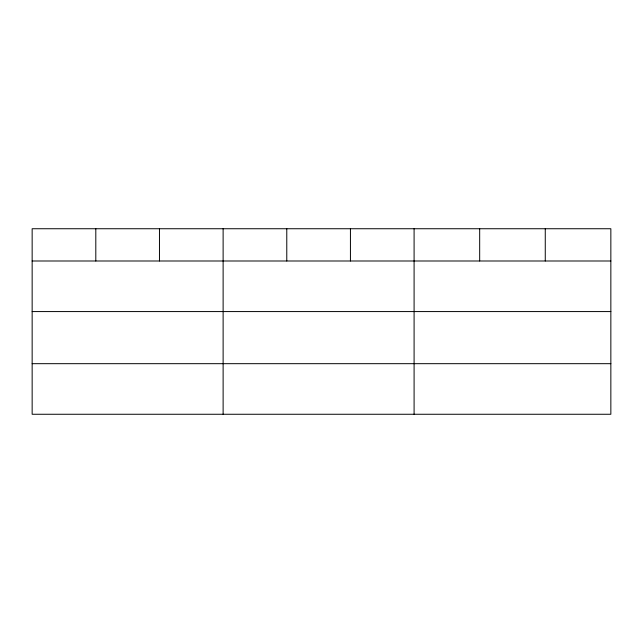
<?xml version="1.0" encoding="UTF-8"?>
<svg xmlns="http://www.w3.org/2000/svg" width="643" height="643" viewBox="0 0 643 643"><rect width="100%" height="100%" fill="white"/><g stroke="black" fill="none" stroke-linecap="round" stroke-linejoin="round"><path stroke-width="0.96" d="M610.85 311.574L610.85 228.739L32.15 228.739L32.15 414.261L610.85 414.261L610.85 311.574L32.15 311.574M32.15 260.994L610.85 260.994M32.15 363.681L610.85 363.681M545.264 228.739L545.264 260.994M479.678 228.739L479.678 260.994M414.092 228.739L414.092 414.261M350.435 228.739L350.435 260.994M286.778 228.739L286.778 260.994M223.121 228.739L223.121 414.261M159.464 228.739L159.464 260.994M95.807 228.739L95.807 260.994"/></g></svg>
